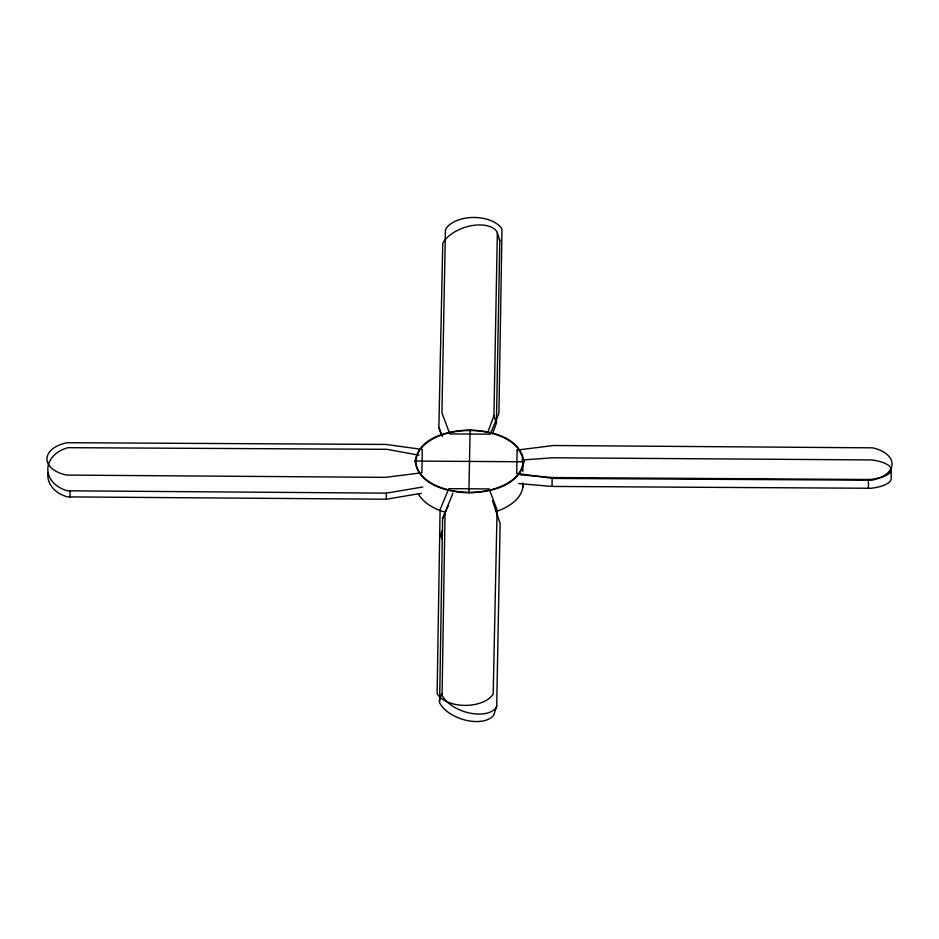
<?xml version="1.0" encoding="UTF-8"?>
<svg xmlns="http://www.w3.org/2000/svg" width="939" height="939" viewBox="0 0 939 939"><rect width="100%" height="100%" fill="white"/><g stroke="black" fill="none" stroke-linecap="round" stroke-linejoin="round"><path stroke-width="1.41" d="M522.084 460.016L552.707 457.786L871.545 459.934A29.684 10.282 0.2 0 1 891.193 469.77L891.158 478.679A29.684 10.282 0.2 0 1 870.923 488.268L552.085 486.437L552.109 477.528L520.183 474.805M868.411 488.409L868.434 479.5L870.958 479.36A29.684 10.282 0.2 0 0 891.193 469.77M441.342 434.933L438.877 427.433L442.762 243.26A29.684 16.491 -18.1 0 1 470.063 225.982A29.684 16.491 -18.1 0 1 496.931 231.745L499.806 240.607L496.391 423.231L492.435 433.912M492.506 500.71L500.123 523.504L496.708 706.14L493.785 714.966A29.684 16.62 18.2 0 1 466.483 720.377A29.684 16.62 18.2 0 1 439.616 702.771L442.609 518.598L452.915 493.21M496.708 706.14L496.238 707.49A29.684 16.62 18.2 0 1 468.937 712.901A29.684 16.62 18.2 0 1 442.069 695.294L445.074 511.121M496.391 423.231L493.926 415.731L497.341 233.095M468.89 492.822L470.11 430.027C490.815 430.684 520.64 437.328 523.892 461.777C519.666 486.156 489.841 492.388 468.89 492.822C448.185 492.177 418.36 485.522 415.108 461.072C419.334 436.694 449.159 430.461 470.11 430.027M439.194 701.222L441.659 693.745M487.998 431.752L493.926 415.731M442.609 518.598L448.208 505.804M418.982 455.157L386.891 449.323L68.042 447.68A29.684 22.829 -0.3 0 0 47.819 469.124A29.684 22.829 -0.3 0 0 67.467 490.804L386.293 493.151L422.75 487.001M48.1 472.387A29.684 22.829 -0.3 0 0 67.491 496.884L386.316 499.219L421.376 493.304M415.108 461.072L523.892 461.777M552.109 477.528L868.434 479.5M518.704 483.585L552.085 486.437M438.877 427.433L442.433 436.435M499.384 239.245L499.806 240.607M522.812 464.195L522.237 456.131L518.07 448.431A53.523 30.905 0 0 0 431.74 439.522A53.523 30.905 0 0 0 446.764 489.407A53.523 30.905 0 0 0 522.812 464.195L522.812 471.46M522.53 483.432L522.812 487.458A53.523 30.905 0 0 1 496.144 511.497M386.293 493.151L386.316 499.219M69.967 491.179L70.002 497.247M522.812 483.092L522.812 487.458M445.368 512.283A53.523 30.905 0 0 1 418.418 493.914M441.976 539.362A28.499 16.456 0 0 1 441.976 530.852M422.315 449.464L421.869 472.787L385.413 477.352L66.587 475.075A29.684 17.137 0 0 1 46.95 458.76A29.684 17.137 0 0 1 67.197 442.703L386.035 444.44L422.315 449.464M440.098 509.619L437.116 693.698A29.684 17.137 0 0 0 464.934 705.389A29.684 17.137 0 0 0 493.198 694.05L497.095 509.971L489.196 488.926L448.783 488.667L440.098 509.619M445.426 230.255L441.929 412.878L449.816 433.924L490.228 434.182L498.926 413.242L501.989 229.163A29.684 17.137 0 0 0 474.16 217.472A29.684 17.137 0 0 0 445.908 228.799L445.426 230.255M517.131 450.063L516.685 473.397L552.954 478.421L871.791 480.205A29.684 17.137 0 0 0 892.05 464.148A29.684 17.137 0 0 0 872.425 447.833L553.587 445.509L517.131 450.063"/></g></svg>
